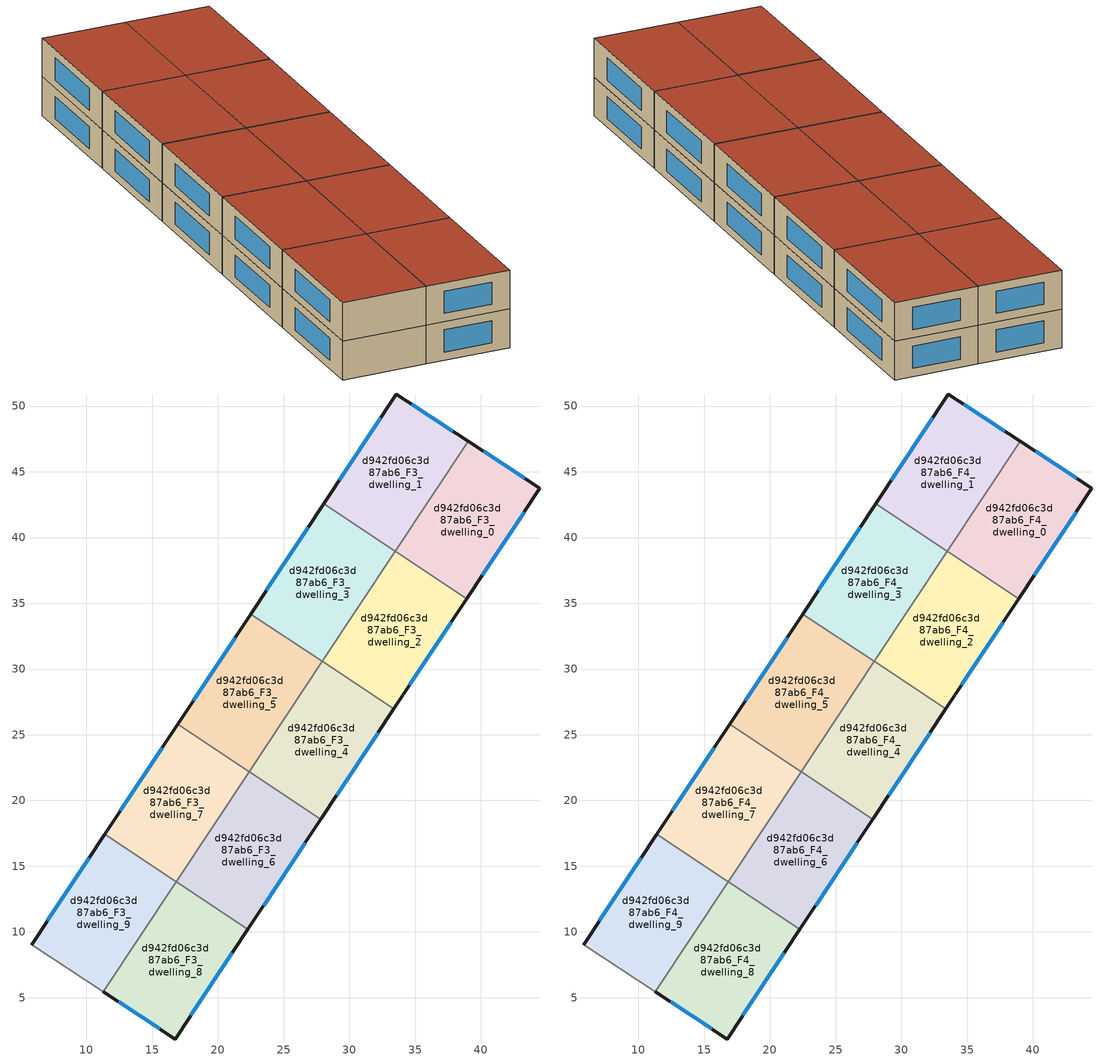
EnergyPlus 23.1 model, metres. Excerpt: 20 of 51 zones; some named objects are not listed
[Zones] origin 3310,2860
d942fd06c3d87ab6_F3_dwelling_0
 floor to d942fd06c3d87ab6_F2_dwelling_0 (EU_floor_Construction): 44.49,43.74 38.93,35.34 33.49,38.95 39.04,47.32 z9
 wall outside (EU_wall_Construction): 38.93,35.34 44.49,43.74 39.04,47.32 z9:12
 wall to d942fd06c3d87ab6_F3_dwelling_1 (EU_wall_Construction): 39.04,47.32 33.49,38.95 z9:12
 wall to d942fd06c3d87ab6_F3_dwelling_2 (EU_wall_Construction): 33.49,38.95 38.93,35.34 z9:12
 window (EU_Window_Construction): 43.33,44.51 40.21,46.56 / 40.12,37.14 43.3,41.94 z9.64:11.36
d942fd06c3d87ab6_F3_dwelling_1
 floor to d942fd06c3d87ab6_F2_dwelling_1 (EU_floor_Construction): 39.04,47.32 33.49,38.95 28.04,42.56 33.58,50.92 z9
 wall outside (EU_wall_Construction): 39.04,47.32 33.58,50.92 28.04,42.56 z9:12
 wall to d942fd06c3d87ab6_F3_dwelling_3 (EU_wall_Construction): 28.04,42.56 33.49,38.95 z9:12
 window (EU_Window_Construction): 37.87,48.09 34.75,50.15 / 32.39,49.13 29.23,44.35 z9.64:11.36
d942fd06c3d87ab6_F3_dwelling_2
 floor to d942fd06c3d87ab6_F2_dwelling_2 (EU_floor_Construction): 38.93,35.34 33.38,26.96 27.93,30.57 33.48,38.95 z9
 wall outside (EU_wall_Construction): 33.38,26.96 38.93,35.34 z9:12
 wall to d942fd06c3d87ab6_F3_dwelling_4 (EU_wall_Construction): 27.93,30.57 33.38,26.96 z9:12
 wall to d942fd06c3d87ab6_F3_dwelling_3 (EU_wall_Construction): 33.48,38.95 27.93,30.57 z9:12
 window (EU_Window_Construction): 34.57,28.76 37.74,33.55 z9.64:11.36
d942fd06c3d87ab6_F3_dwelling_3
 floor to d942fd06c3d87ab6_F2_dwelling_3 (EU_floor_Construction): 33.48,38.95 27.93,30.57 22.49,34.18 28.04,42.56 z9
 wall outside (EU_wall_Construction): 28.04,42.56 22.49,34.18 z9:12
 wall to d942fd06c3d87ab6_F3_dwelling_5 (EU_wall_Construction): 22.49,34.18 27.93,30.57 z9:12
 window (EU_Window_Construction): 26.85,40.76 23.68,35.98 z9.64:11.36
d942fd06c3d87ab6_F3_dwelling_4
 floor to d942fd06c3d87ab6_F2_dwelling_4 (EU_floor_Construction): 33.38,26.96 27.83,18.59 22.38,22.2 27.93,30.57 z9
 wall outside (EU_wall_Construction): 27.83,18.59 33.38,26.96 z9:12
 wall to d942fd06c3d87ab6_F3_dwelling_6 (EU_wall_Construction): 22.38,22.2 27.83,18.59 z9:12
 wall to d942fd06c3d87ab6_F3_dwelling_5 (EU_wall_Construction): 27.93,30.57 22.38,22.2 z9:12
 window (EU_Window_Construction): 29.02,20.38 32.19,25.17 z9.64:11.36
d942fd06c3d87ab6_F3_dwelling_5
 floor to d942fd06c3d87ab6_F2_dwelling_5 (EU_floor_Construction): 27.93,30.57 22.38,22.2 16.94,25.81 22.49,34.18 z9
 wall outside (EU_wall_Construction): 22.49,34.18 16.94,25.81 z9:12
 wall to d942fd06c3d87ab6_F3_dwelling_7 (EU_wall_Construction): 16.94,25.81 22.38,22.2 z9:12
 window (EU_Window_Construction): 21.3,32.39 18.13,27.6 z9.64:11.36
d942fd06c3d87ab6_F3_dwelling_6
 floor to d942fd06c3d87ab6_F2_dwelling_6 (EU_floor_Construction): 27.83,18.59 22.28,10.21 16.83,13.82 22.38,22.2 z9
 wall outside (EU_wall_Construction): 22.28,10.21 27.83,18.59 z9:12
 wall to d942fd06c3d87ab6_F3_dwelling_8 (EU_wall_Construction): 16.83,13.82 22.28,10.21 z9:12
 wall to d942fd06c3d87ab6_F3_dwelling_7 (EU_wall_Construction): 22.38,22.2 16.83,13.82 z9:12
 window (EU_Window_Construction): 23.47,12.01 26.64,16.8 z9.64:11.36
d942fd06c3d87ab6_F3_dwelling_7
 floor to d942fd06c3d87ab6_F2_dwelling_7 (EU_floor_Construction): 22.38,22.2 16.83,13.82 11.39,17.43 16.94,25.81 z9
 wall outside (EU_wall_Construction): 16.94,25.81 11.39,17.43 z9:12
 wall to d942fd06c3d87ab6_F3_dwelling_9 (EU_wall_Construction): 11.39,17.43 16.83,13.83 z9:12
 window (EU_Window_Construction): 15.75,24.01 12.57,19.23 z9.64:11.36
d942fd06c3d87ab6_F3_dwelling_8
 floor to d942fd06c3d87ab6_F2_dwelling_8 (EU_floor_Construction): 22.28,10.21 16.74,1.86 11.28,5.45 16.83,13.82 z9
 wall outside (EU_wall_Construction): 11.28,5.45 16.74,1.86 22.28,10.21 z9:12
 wall to d942fd06c3d87ab6_F3_dwelling_9 (EU_wall_Construction): 16.83,13.83 11.28,5.45 z9:12
 window (EU_Window_Construction): 17.93,3.65 21.09,8.43 / 12.45,4.68 15.57,2.63 z9.64:11.36
d942fd06c3d87ab6_F3_dwelling_9
 floor to d942fd06c3d87ab6_F2_dwelling_9 (EU_floor_Construction): 16.83,13.83 11.28,5.45 5.82,9.04 11.39,17.43 z9
 wall outside (EU_wall_Construction): 11.39,17.43 5.82,9.04 z9:12
 wall adiabatic (EU_wall_Construction): 5.82,9.04 11.28,5.45 z9:12
 window (EU_Window_Construction): 10.19,15.64 7.01,10.84 z9.64:11.36
d942fd06c3d87ab6_F4_dwelling_0
 floor to d942fd06c3d87ab6_F3_dwelling_0 (EU_floor_Construction): 44.49,43.74 38.93,35.34 33.49,38.95 39.04,47.32 z12
 wall outside (EU_wall_Construction): 38.93,35.34 44.49,43.74 39.04,47.32 z12:15
 wall to d942fd06c3d87ab6_F4_dwelling_1 (EU_wall_Construction): 39.04,47.32 33.49,38.95 z12:15
 wall to d942fd06c3d87ab6_F4_dwelling_2 (EU_wall_Construction): 33.49,38.95 38.93,35.34 z12:15
 window (EU_Window_Construction): 43.33,44.51 40.21,46.56 / 40.12,37.14 43.3,41.94 z12.64:14.36
 roof outside (EU_roof_Construction): 38.93,35.34 44.49,43.74 39.04,47.32 33.49,38.95 z15
d942fd06c3d87ab6_F4_dwelling_1
 floor to d942fd06c3d87ab6_F3_dwelling_1 (EU_floor_Construction): 39.04,47.32 33.49,38.95 28.04,42.56 33.58,50.92 z12
 wall outside (EU_wall_Construction): 39.04,47.32 33.58,50.92 28.04,42.56 z12:15
 wall to d942fd06c3d87ab6_F4_dwelling_3 (EU_wall_Construction): 28.04,42.56 33.49,38.95 z12:15
 window (EU_Window_Construction): 37.87,48.09 34.75,50.15 / 32.39,49.13 29.23,44.35 z12.64:14.36
 roof outside (EU_roof_Construction): 33.49,38.95 39.04,47.32 33.58,50.92 28.04,42.56 z15
d942fd06c3d87ab6_F4_dwelling_2
 floor to d942fd06c3d87ab6_F3_dwelling_2 (EU_floor_Construction): 38.93,35.34 33.38,26.96 27.93,30.57 33.48,38.95 z12
 wall outside (EU_wall_Construction): 33.38,26.96 38.93,35.34 z12:15
 wall to d942fd06c3d87ab6_F4_dwelling_4 (EU_wall_Construction): 27.93,30.57 33.38,26.96 z12:15
 wall to d942fd06c3d87ab6_F4_dwelling_3 (EU_wall_Construction): 33.48,38.95 27.93,30.57 z12:15
 window (EU_Window_Construction): 34.57,28.76 37.74,33.55 z12.64:14.36
 roof outside (EU_roof_Construction): 33.38,26.96 38.93,35.34 33.48,38.95 27.93,30.57 z15
d942fd06c3d87ab6_F4_dwelling_3
 floor to d942fd06c3d87ab6_F3_dwelling_3 (EU_floor_Construction): 33.48,38.95 27.93,30.57 22.49,34.18 28.04,42.56 z12
 wall outside (EU_wall_Construction): 28.04,42.56 22.49,34.18 z12:15
 wall to d942fd06c3d87ab6_F4_dwelling_5 (EU_wall_Construction): 22.49,34.18 27.93,30.57 z12:15
 window (EU_Window_Construction): 26.85,40.76 23.68,35.98 z12.64:14.36
 roof outside (EU_roof_Construction): 27.93,30.57 33.48,38.95 28.04,42.56 22.49,34.18 z15
d942fd06c3d87ab6_F4_dwelling_4
 floor to d942fd06c3d87ab6_F3_dwelling_4 (EU_floor_Construction): 33.38,26.96 27.83,18.59 22.38,22.2 27.93,30.57 z12
 wall outside (EU_wall_Construction): 27.83,18.59 33.38,26.96 z12:15
 wall to d942fd06c3d87ab6_F4_dwelling_6 (EU_wall_Construction): 22.38,22.2 27.83,18.59 z12:15
 wall to d942fd06c3d87ab6_F4_dwelling_5 (EU_wall_Construction): 27.93,30.57 22.38,22.2 z12:15
 window (EU_Window_Construction): 29.02,20.38 32.19,25.17 z12.64:14.36
 roof outside (EU_roof_Construction): 27.83,18.59 33.38,26.96 27.93,30.57 22.38,22.2 z15
d942fd06c3d87ab6_F4_dwelling_5
 floor to d942fd06c3d87ab6_F3_dwelling_5 (EU_floor_Construction): 27.93,30.57 22.38,22.2 16.94,25.81 22.49,34.18 z12
 wall outside (EU_wall_Construction): 22.49,34.18 16.94,25.81 z12:15
 wall to d942fd06c3d87ab6_F4_dwelling_7 (EU_wall_Construction): 16.94,25.81 22.38,22.2 z12:15
 window (EU_Window_Construction): 21.3,32.39 18.13,27.6 z12.64:14.36
 roof outside (EU_roof_Construction): 22.38,22.2 27.93,30.57 22.49,34.18 16.94,25.81 z15
d942fd06c3d87ab6_F4_dwelling_6
 floor to d942fd06c3d87ab6_F3_dwelling_6 (EU_floor_Construction): 27.83,18.59 22.28,10.21 16.83,13.82 22.38,22.2 z12
 wall outside (EU_wall_Construction): 22.28,10.21 27.83,18.59 z12:15
 wall to d942fd06c3d87ab6_F4_dwelling_8 (EU_wall_Construction): 16.83,13.82 22.28,10.21 z12:15
 wall to d942fd06c3d87ab6_F4_dwelling_7 (EU_wall_Construction): 22.38,22.2 16.83,13.82 z12:15
 window (EU_Window_Construction): 23.47,12.01 26.64,16.8 z12.64:14.36
 roof outside (EU_roof_Construction): 22.28,10.21 27.83,18.59 22.38,22.2 16.83,13.82 z15
d942fd06c3d87ab6_F4_dwelling_7
 floor to d942fd06c3d87ab6_F3_dwelling_7 (EU_floor_Construction): 22.38,22.2 16.83,13.82 11.39,17.43 16.94,25.81 z12
 wall outside (EU_wall_Construction): 16.94,25.81 11.39,17.43 z12:15
 wall to d942fd06c3d87ab6_F4_dwelling_9 (EU_wall_Construction): 11.39,17.43 16.83,13.83 z12:15
 window (EU_Window_Construction): 15.75,24.01 12.57,19.23 z12.64:14.36
 roof outside (EU_roof_Construction): 16.83,13.82 22.38,22.2 16.94,25.81 11.39,17.43 z15
d942fd06c3d87ab6_F4_dwelling_8
 floor to d942fd06c3d87ab6_F3_dwelling_8 (EU_floor_Construction): 22.28,10.21 16.74,1.86 11.28,5.45 16.83,13.82 z12
 wall outside (EU_wall_Construction): 11.28,5.45 16.74,1.86 22.28,10.21 z12:15
 wall to d942fd06c3d87ab6_F4_dwelling_9 (EU_wall_Construction): 16.83,13.83 11.28,5.45 z12:15
 window (EU_Window_Construction): 17.93,3.65 21.09,8.43 / 12.45,4.68 15.57,2.63 z12.64:14.36
 roof outside (EU_roof_Construction): 16.74,1.86 22.28,10.21 16.83,13.82 11.28,5.45 z15
d942fd06c3d87ab6_F4_dwelling_9
 floor to d942fd06c3d87ab6_F3_dwelling_9 (EU_floor_Construction): 16.83,13.83 11.28,5.45 5.82,9.04 11.39,17.43 z12
 wall outside (EU_wall_Construction): 11.39,17.43 5.82,9.04 z12:15
 wall adiabatic (EU_wall_Construction): 5.82,9.04 11.28,5.45 z12:15
 window (EU_Window_Construction): 10.19,15.64 7.01,10.84 z12.64:14.36
 roof outside (EU_roof_Construction): 11.28,5.45 16.83,13.83 11.39,17.43 5.82,9.04 z15
[Building]
EU S2 Campaign: North Axis=0; Terrain=City; Solar Distribution=FullExterior
[Site:Location]
Yerevan-Zvartnots.Intl.AP: Latitude=40.15; Longitude=44.383; Time Zone=4; Elevation=854
[SizingPeriod:WeatherFileDays]
AnnualSizingPeriod: Begin Month=1; Begin Day of Month=1; End Month=12; End Day of Month=31; Day of Week for Start Day=Monday; Use Weather File Daylight Saving Period=No; Use Weather File Rain and Snow Indicators=No
[MATERIAL]
EU_InternalMass_Material: Roughness=MediumRough; Thickness=0.1; Conductivity=1; Density=1800; Specific Heat=900; Thermal Absorptance=0.9; Solar Absorptance=0.7; Visible Absorptance=0.7
[MATERIAL:NOMASS] Roughness=MediumRough; Thermal Absorptance=0.9; Solar Absorptance=0.7; Visible Absorptance=0.7
Name | Thermal Resistance
EU_wall_NoMass | 1.05043
EU_roof_NoMass | 1.45357
EU_floor_NoMass | 0.478065
[WINDOWMATERIAL:SIMPLEGLAZINGSYSTEM]
EU_Window_SimpleGlazing: UFactor=2.5566; Solar Heat Gain Coefficient=0.75; Visible Transmittance=0.75
[CONSTRUCTION]
EU_wall_Construction: EU_wall_NoMass
EU_roof_Construction: EU_roof_NoMass
EU_floor_Construction: EU_floor_NoMass
EU_Window_Construction: EU_Window_SimpleGlazing
EU_InternalMass_Construction: EU_InternalMass_Material
[ZONE] Type=1; Multiplier=1; Ceiling Height=autocalculate; Floor Area=autocalculate; Part of Total Floor Area=Yes
Name | Volume
d942fd06c3d87ab6_F3_dwelling_0; d942fd06c3d87ab6_F4_dwelling_0 | 196.934
d942fd06c3d87ab6_F3_dwelling_1; d942fd06c3d87ab6_F4_dwelling_1 | 196.922
d942fd06c3d87ab6_F3_dwelling_2; d942fd06c3d87ab6_F4_dwelling_2 | 196.948
d942fd06c3d87ab6_F3_dwelling_3; d942fd06c3d87ab6_F4_dwelling_3 | 196.917
d942fd06c3d87ab6_F3_dwelling_4; d942fd06c3d87ab6_F4_dwelling_4 | 196.92
d942fd06c3d87ab6_F3_dwelling_5; d942fd06c3d87ab6_F4_dwelling_5 | 196.938
d942fd06c3d87ab6_F3_dwelling_6; d942fd06c3d87ab6_F4_dwelling_6 | 196.928
d942fd06c3d87ab6_F3_dwelling_7; d942fd06c3d87ab6_F4_dwelling_7 | 196.93
d942fd06c3d87ab6_F3_dwelling_8; d942fd06c3d87ab6_F4_dwelling_8 | 196.817
d942fd06c3d87ab6_F3_dwelling_9; d942fd06c3d87ab6_F4_dwelling_9 | 196.925
[INTERNALMASS] Construction=EU_InternalMass_Construction
Name | Zone or ZoneList | Surface Area
d942fd06c3d87ab6_F3_dwelling_0_EU_InternalMass | d942fd06c3d87ab6_F3_dwelling_0 | 65.6424
d942fd06c3d87ab6_F3_dwelling_1_EU_InternalMass | d942fd06c3d87ab6_F3_dwelling_1 | 65.6416
d942fd06c3d87ab6_F3_dwelling_2_EU_InternalMass | d942fd06c3d87ab6_F3_dwelling_2 | 65.6485
d942fd06c3d87ab6_F3_dwelling_3_EU_InternalMass | d942fd06c3d87ab6_F3_dwelling_3 | 65.641
d942fd06c3d87ab6_F3_dwelling_4_EU_InternalMass | d942fd06c3d87ab6_F3_dwelling_4 | 65.6373
d942fd06c3d87ab6_F3_dwelling_5_EU_InternalMass | d942fd06c3d87ab6_F3_dwelling_5 | 65.6427
d942fd06c3d87ab6_F3_dwelling_6_EU_InternalMass | d942fd06c3d87ab6_F3_dwelling_6 | 65.644
d942fd06c3d87ab6_F3_dwelling_7_EU_InternalMass | d942fd06c3d87ab6_F3_dwelling_7 | 65.641
d942fd06c3d87ab6_F3_dwelling_8_EU_InternalMass | d942fd06c3d87ab6_F3_dwelling_8 | 65.6537
d942fd06c3d87ab6_F3_dwelling_9_EU_InternalMass | d942fd06c3d87ab6_F3_dwelling_9 | 65.6407
d942fd06c3d87ab6_F4_dwelling_0_EU_InternalMass | d942fd06c3d87ab6_F4_dwelling_0 | 65.6424
d942fd06c3d87ab6_F4_dwelling_1_EU_InternalMass | d942fd06c3d87ab6_F4_dwelling_1 | 65.6416
d942fd06c3d87ab6_F4_dwelling_2_EU_InternalMass | d942fd06c3d87ab6_F4_dwelling_2 | 65.6485
d942fd06c3d87ab6_F4_dwelling_3_EU_InternalMass | d942fd06c3d87ab6_F4_dwelling_3 | 65.641
d942fd06c3d87ab6_F4_dwelling_4_EU_InternalMass | d942fd06c3d87ab6_F4_dwelling_4 | 65.6373
d942fd06c3d87ab6_F4_dwelling_5_EU_InternalMass | d942fd06c3d87ab6_F4_dwelling_5 | 65.6427
d942fd06c3d87ab6_F4_dwelling_6_EU_InternalMass | d942fd06c3d87ab6_F4_dwelling_6 | 65.644
d942fd06c3d87ab6_F4_dwelling_7_EU_InternalMass | d942fd06c3d87ab6_F4_dwelling_7 | 65.641
d942fd06c3d87ab6_F4_dwelling_8_EU_InternalMass | d942fd06c3d87ab6_F4_dwelling_8 | 65.6537
d942fd06c3d87ab6_F4_dwelling_9_EU_InternalMass | d942fd06c3d87ab6_F4_dwelling_9 | 65.6407
[OTHEREQUIPMENT] Fuel Type=Electricity; Design Level Calculation Method=Watts/Area; Power per Zone Floor Area=1; Fraction Latent=0; Fraction Radiant=0; Fraction Lost=0; Carbon Dioxide Generation Rate=0; EndUse Subcategory=EU_Step8_InternalGains
Name | Zone or ZoneList or Space or SpaceList | Schedule
EU_Step8_InternalGain_d942fd06c3d87ab6_F3_dwelling_0_f000 | d942fd06c3d87ab6_F3_dwelling_0 | EU_Step8_GainSchedule_d942fd06c3d87ab6_F3_dwelling_0_f000
EU_Step8_InternalGain_d942fd06c3d87ab6_F3_dwelling_1_f000 | d942fd06c3d87ab6_F3_dwelling_1 | EU_Step8_GainSchedule_d942fd06c3d87ab6_F3_dwelling_1_f000
EU_Step8_InternalGain_d942fd06c3d87ab6_F3_dwelling_2_f000 | d942fd06c3d87ab6_F3_dwelling_2 | EU_Step8_GainSchedule_d942fd06c3d87ab6_F3_dwelling_2_f000
EU_Step8_InternalGain_d942fd06c3d87ab6_F3_dwelling_3_f000 | d942fd06c3d87ab6_F3_dwelling_3 | EU_Step8_GainSchedule_d942fd06c3d87ab6_F3_dwelling_3_f000
EU_Step8_InternalGain_d942fd06c3d87ab6_F3_dwelling_4_f000 | d942fd06c3d87ab6_F3_dwelling_4 | EU_Step8_GainSchedule_d942fd06c3d87ab6_F3_dwelling_4_f000
EU_Step8_InternalGain_d942fd06c3d87ab6_F3_dwelling_5_f000 | d942fd06c3d87ab6_F3_dwelling_5 | EU_Step8_GainSchedule_d942fd06c3d87ab6_F3_dwelling_5_f000
EU_Step8_InternalGain_d942fd06c3d87ab6_F3_dwelling_6_f000 | d942fd06c3d87ab6_F3_dwelling_6 | EU_Step8_GainSchedule_d942fd06c3d87ab6_F3_dwelling_6_f000
EU_Step8_InternalGain_d942fd06c3d87ab6_F3_dwelling_7_f000 | d942fd06c3d87ab6_F3_dwelling_7 | EU_Step8_GainSchedule_d942fd06c3d87ab6_F3_dwelling_7_f000
EU_Step8_InternalGain_d942fd06c3d87ab6_F3_dwelling_8_f000 | d942fd06c3d87ab6_F3_dwelling_8 | EU_Step8_GainSchedule_d942fd06c3d87ab6_F3_dwelling_8_f000
EU_Step8_InternalGain_d942fd06c3d87ab6_F3_dwelling_9_f000 | d942fd06c3d87ab6_F3_dwelling_9 | EU_Step8_GainSchedule_d942fd06c3d87ab6_F3_dwelling_9_f000
EU_Step8_InternalGain_d942fd06c3d87ab6_F4_dwelling_0_f000 | d942fd06c3d87ab6_F4_dwelling_0 | EU_Step8_GainSchedule_d942fd06c3d87ab6_F4_dwelling_0_f000
EU_Step8_InternalGain_d942fd06c3d87ab6_F4_dwelling_1_f000 | d942fd06c3d87ab6_F4_dwelling_1 | EU_Step8_GainSchedule_d942fd06c3d87ab6_F4_dwelling_1_f000
EU_Step8_InternalGain_d942fd06c3d87ab6_F4_dwelling_2_f000 | d942fd06c3d87ab6_F4_dwelling_2 | EU_Step8_GainSchedule_d942fd06c3d87ab6_F4_dwelling_2_f000
EU_Step8_InternalGain_d942fd06c3d87ab6_F4_dwelling_3_f000 | d942fd06c3d87ab6_F4_dwelling_3 | EU_Step8_GainSchedule_d942fd06c3d87ab6_F4_dwelling_3_f000
EU_Step8_InternalGain_d942fd06c3d87ab6_F4_dwelling_4_f000 | d942fd06c3d87ab6_F4_dwelling_4 | EU_Step8_GainSchedule_d942fd06c3d87ab6_F4_dwelling_4_f000
EU_Step8_InternalGain_d942fd06c3d87ab6_F4_dwelling_5_f000 | d942fd06c3d87ab6_F4_dwelling_5 | EU_Step8_GainSchedule_d942fd06c3d87ab6_F4_dwelling_5_f000
EU_Step8_InternalGain_d942fd06c3d87ab6_F4_dwelling_6_f000 | d942fd06c3d87ab6_F4_dwelling_6 | EU_Step8_GainSchedule_d942fd06c3d87ab6_F4_dwelling_6_f000
EU_Step8_InternalGain_d942fd06c3d87ab6_F4_dwelling_7_f000 | d942fd06c3d87ab6_F4_dwelling_7 | EU_Step8_GainSchedule_d942fd06c3d87ab6_F4_dwelling_7_f000
EU_Step8_InternalGain_d942fd06c3d87ab6_F4_dwelling_8_f000 | d942fd06c3d87ab6_F4_dwelling_8 | EU_Step8_GainSchedule_d942fd06c3d87ab6_F4_dwelling_8_f000
EU_Step8_InternalGain_d942fd06c3d87ab6_F4_dwelling_9_f000 | d942fd06c3d87ab6_F4_dwelling_9 | EU_Step8_GainSchedule_d942fd06c3d87ab6_F4_dwelling_9_f000
[ZONEVENTILATION:DESIGNFLOWRATE] Schedule=EU_AlwaysOn; Design Flow Rate Calculation Method=AirChanges/Hour; Air Changes per Hour=0.557805; Ventilation Type=Natural; Fan Pressure Rise=0; Fan Total Efficiency=1; Constant Term Coefficient=1; Temperature Term Coefficient=0; Velocity Term Coefficient=0; Velocity Squared Term Coefficient=0; Minimum Indoor Temperature=-100; Maximum Indoor Temperature=100; Delta Temperature=-100; Minimum Outdoor Temperature=-100; Maximum Outdoor Temperature=100; Maximum Wind Speed=40
Name | Zone or ZoneList or Space or SpaceList
EU_ConstantAir_d942fd06c3d87ab6_F3_dwelling_0 | d942fd06c3d87ab6_F3_dwelling_0
EU_ConstantAir_d942fd06c3d87ab6_F3_dwelling_1 | d942fd06c3d87ab6_F3_dwelling_1
EU_ConstantAir_d942fd06c3d87ab6_F3_dwelling_2 | d942fd06c3d87ab6_F3_dwelling_2
EU_ConstantAir_d942fd06c3d87ab6_F3_dwelling_3 | d942fd06c3d87ab6_F3_dwelling_3
EU_ConstantAir_d942fd06c3d87ab6_F3_dwelling_4 | d942fd06c3d87ab6_F3_dwelling_4
EU_ConstantAir_d942fd06c3d87ab6_F3_dwelling_5 | d942fd06c3d87ab6_F3_dwelling_5
EU_ConstantAir_d942fd06c3d87ab6_F3_dwelling_6 | d942fd06c3d87ab6_F3_dwelling_6
EU_ConstantAir_d942fd06c3d87ab6_F3_dwelling_7 | d942fd06c3d87ab6_F3_dwelling_7
EU_ConstantAir_d942fd06c3d87ab6_F3_dwelling_8 | d942fd06c3d87ab6_F3_dwelling_8
EU_ConstantAir_d942fd06c3d87ab6_F3_dwelling_9 | d942fd06c3d87ab6_F3_dwelling_9
EU_ConstantAir_d942fd06c3d87ab6_F4_dwelling_0 | d942fd06c3d87ab6_F4_dwelling_0
EU_ConstantAir_d942fd06c3d87ab6_F4_dwelling_1 | d942fd06c3d87ab6_F4_dwelling_1
EU_ConstantAir_d942fd06c3d87ab6_F4_dwelling_2 | d942fd06c3d87ab6_F4_dwelling_2
EU_ConstantAir_d942fd06c3d87ab6_F4_dwelling_3 | d942fd06c3d87ab6_F4_dwelling_3
EU_ConstantAir_d942fd06c3d87ab6_F4_dwelling_4 | d942fd06c3d87ab6_F4_dwelling_4
EU_ConstantAir_d942fd06c3d87ab6_F4_dwelling_5 | d942fd06c3d87ab6_F4_dwelling_5
EU_ConstantAir_d942fd06c3d87ab6_F4_dwelling_6 | d942fd06c3d87ab6_F4_dwelling_6
EU_ConstantAir_d942fd06c3d87ab6_F4_dwelling_7 | d942fd06c3d87ab6_F4_dwelling_7
EU_ConstantAir_d942fd06c3d87ab6_F4_dwelling_8 | d942fd06c3d87ab6_F4_dwelling_8
EU_ConstantAir_d942fd06c3d87ab6_F4_dwelling_9 | d942fd06c3d87ab6_F4_dwelling_9
[HVACTEMPLATE:ZONE:IDEALLOADSAIRSYSTEM] System Availability Schedule=EU_AlwaysOn; Maximum Heating Supply Air Temperature=50; Minimum Cooling Supply Air Temperature=13; Maximum Heating Supply Air Humidity Ratio=0.0156; Minimum Cooling Supply Air Humidity Ratio=0.0077; Heating Limit=NoLimit; Cooling Limit=NoLimit; Heating Availability Schedule=EU_AlwaysOn; Cooling Availability Schedule=EU_CoolingOff; Dehumidification Control Type=ConstantSensibleHeatRatio; Cooling Sensible Heat Ratio=0.7; Dehumidification Setpoint=60; Humidification Control Type=None; Humidification Setpoint=30; Outdoor Air Method=None; Outdoor Air Flow Rate per Person=0.00944; Outdoor Air Flow Rate per Zone Floor Area=0; Outdoor Air Flow Rate per Zone=0; Demand Controlled Ventilation Type=None; Outdoor Air Economizer Type=NoEconomizer; Heat Recovery Type=None; Sensible Heat Recovery Effectiveness=0.7; Latent Heat Recovery Effectiveness=0.65
Name | Template Thermostat
d942fd06c3d87ab6_F3_dwelling_0 | EU_HeatOnly_d942fd06c3d87ab6_F3_dwelling_0
d942fd06c3d87ab6_F3_dwelling_1 | EU_HeatOnly_d942fd06c3d87ab6_F3_dwelling_1
d942fd06c3d87ab6_F3_dwelling_2 | EU_HeatOnly_d942fd06c3d87ab6_F3_dwelling_2
d942fd06c3d87ab6_F3_dwelling_3 | EU_HeatOnly_d942fd06c3d87ab6_F3_dwelling_3
d942fd06c3d87ab6_F3_dwelling_4 | EU_HeatOnly_d942fd06c3d87ab6_F3_dwelling_4
d942fd06c3d87ab6_F3_dwelling_5 | EU_HeatOnly_d942fd06c3d87ab6_F3_dwelling_5
d942fd06c3d87ab6_F3_dwelling_6 | EU_HeatOnly_d942fd06c3d87ab6_F3_dwelling_6
d942fd06c3d87ab6_F3_dwelling_7 | EU_HeatOnly_d942fd06c3d87ab6_F3_dwelling_7
d942fd06c3d87ab6_F3_dwelling_8 | EU_HeatOnly_d942fd06c3d87ab6_F3_dwelling_8
d942fd06c3d87ab6_F3_dwelling_9 | EU_HeatOnly_d942fd06c3d87ab6_F3_dwelling_9
d942fd06c3d87ab6_F4_dwelling_0 | EU_HeatOnly_d942fd06c3d87ab6_F4_dwelling_0
d942fd06c3d87ab6_F4_dwelling_1 | EU_HeatOnly_d942fd06c3d87ab6_F4_dwelling_1
d942fd06c3d87ab6_F4_dwelling_2 | EU_HeatOnly_d942fd06c3d87ab6_F4_dwelling_2
d942fd06c3d87ab6_F4_dwelling_3 | EU_HeatOnly_d942fd06c3d87ab6_F4_dwelling_3
d942fd06c3d87ab6_F4_dwelling_4 | EU_HeatOnly_d942fd06c3d87ab6_F4_dwelling_4
d942fd06c3d87ab6_F4_dwelling_5 | EU_HeatOnly_d942fd06c3d87ab6_F4_dwelling_5
d942fd06c3d87ab6_F4_dwelling_6 | EU_HeatOnly_d942fd06c3d87ab6_F4_dwelling_6
d942fd06c3d87ab6_F4_dwelling_7 | EU_HeatOnly_d942fd06c3d87ab6_F4_dwelling_7
d942fd06c3d87ab6_F4_dwelling_8 | EU_HeatOnly_d942fd06c3d87ab6_F4_dwelling_8
d942fd06c3d87ab6_F4_dwelling_9 | EU_HeatOnly_d942fd06c3d87ab6_F4_dwelling_9
[SIZING:ZONE] Zone Cooling Design Supply Air Temperature Input Method=SupplyAirTemperature; Zone Cooling Design Supply Air Temperature=13; Zone Heating Design Supply Air Temperature Input Method=SupplyAirTemperature; Zone Heating Design Supply Air Temperature=50; Zone Cooling Design Supply Air Humidity Ratio=0.008; Zone Heating Design Supply Air Humidity Ratio=0.008; Cooling Design Air Flow Method=DesignDay; Cooling Design Air Flow Rate=0; Cooling Minimum Air Flow per Zone Floor Area=0.000762; Cooling Minimum Air Flow=0; Cooling Minimum Air Flow Fraction=0.2; Heating Design Air Flow Method=DesignDay; Heating Design Air Flow Rate=0; Heating Maximum Air Flow per Zone Floor Area=0.002032; Heating Maximum Air Flow=0.141576; Heating Maximum Air Flow Fraction=0.3; Account for Dedicated Outdoor Air System=No; Dedicated Outdoor Air System Control Strategy=NeutralSupplyAir; Dedicated Outdoor Air Low Setpoint Temperature for Design=autosize; Dedicated Outdoor Air High Setpoint Temperature for Design=autosize; Zone Load Sizing Method=Sensible Load Only No Latent Load; Zone Latent Cooling Design Supply Air Humidity Ratio Input Method=HumidityRatioDifference; Zone Cooling Design Supply Air Humidity Ratio Difference=0.005; Zone Latent Heating Design Supply Air Humidity Ratio Input Method=HumidityRatioDifference; Zone Humidification Design Supply Air Humidity Ratio Difference=0.005
d942fd06c3d87ab6_F3_dwelling_0; d942fd06c3d87ab6_F3_dwelling_1; d942fd06c3d87ab6_F3_dwelling_2; d942fd06c3d87ab6_F3_dwelling_3; d942fd06c3d87ab6_F3_dwelling_4; d942fd06c3d87ab6_F3_dwelling_5; d942fd06c3d87ab6_F3_dwelling_6; d942fd06c3d87ab6_F3_dwelling_7; d942fd06c3d87ab6_F3_dwelling_8; d942fd06c3d87ab6_F3_dwelling_9; d942fd06c3d87ab6_F4_dwelling_0; d942fd06c3d87ab6_F4_dwelling_1; d942fd06c3d87ab6_F4_dwelling_2; d942fd06c3d87ab6_F4_dwelling_3; d942fd06c3d87ab6_F4_dwelling_4; d942fd06c3d87ab6_F4_dwelling_5; d942fd06c3d87ab6_F4_dwelling_6; d942fd06c3d87ab6_F4_dwelling_7; d942fd06c3d87ab6_F4_dwelling_8; d942fd06c3d87ab6_F4_dwelling_9
[SCHEDULE:CONSTANT]
Name | Hourly Value
EU_AlwaysOn | 1
EU_CoolingOff | 0
[SCHEDULE:FILE] Column Number=1; Rows to Skip at Top=0; Number of Hours of Data=8760; Column Separator=Comma; Interpolate to Timestep=No; Minutes per Item=60; Adjust Schedule for Daylight Savings=Yes
Name | File
EU_Step8_GainSchedule_d942fd06c3d87ab6_F3_dwelling_0_f000 | ../../schedules/d942fd06c3d87ab6/d942fd06c3d87ab6_F3_dwelling_0_f000_gain.csv
EU_Step8_GainSchedule_d942fd06c3d87ab6_F3_dwelling_1_f000 | ../../schedules/d942fd06c3d87ab6/d942fd06c3d87ab6_F3_dwelling_1_f000_gain.csv
EU_Step8_GainSchedule_d942fd06c3d87ab6_F3_dwelling_2_f000 | ../../schedules/d942fd06c3d87ab6/d942fd06c3d87ab6_F3_dwelling_2_f000_gain.csv
EU_Step8_GainSchedule_d942fd06c3d87ab6_F3_dwelling_3_f000 | ../../schedules/d942fd06c3d87ab6/d942fd06c3d87ab6_F3_dwelling_3_f000_gain.csv
EU_Step8_GainSchedule_d942fd06c3d87ab6_F3_dwelling_4_f000 | ../../schedules/d942fd06c3d87ab6/d942fd06c3d87ab6_F3_dwelling_4_f000_gain.csv
EU_Step8_GainSchedule_d942fd06c3d87ab6_F3_dwelling_5_f000 | ../../schedules/d942fd06c3d87ab6/d942fd06c3d87ab6_F3_dwelling_5_f000_gain.csv
EU_Step8_GainSchedule_d942fd06c3d87ab6_F3_dwelling_6_f000 | ../../schedules/d942fd06c3d87ab6/d942fd06c3d87ab6_F3_dwelling_6_f000_gain.csv
EU_Step8_GainSchedule_d942fd06c3d87ab6_F3_dwelling_7_f000 | ../../schedules/d942fd06c3d87ab6/d942fd06c3d87ab6_F3_dwelling_7_f000_gain.csv
EU_Step8_GainSchedule_d942fd06c3d87ab6_F3_dwelling_8_f000 | ../../schedules/d942fd06c3d87ab6/d942fd06c3d87ab6_F3_dwelling_8_f000_gain.csv
EU_Step8_GainSchedule_d942fd06c3d87ab6_F3_dwelling_9_f000 | ../../schedules/d942fd06c3d87ab6/d942fd06c3d87ab6_F3_dwelling_9_f000_gain.csv
EU_Step8_GainSchedule_d942fd06c3d87ab6_F4_dwelling_0_f000 | ../../schedules/d942fd06c3d87ab6/d942fd06c3d87ab6_F4_dwelling_0_f000_gain.csv
EU_Step8_GainSchedule_d942fd06c3d87ab6_F4_dwelling_1_f000 | ../../schedules/d942fd06c3d87ab6/d942fd06c3d87ab6_F4_dwelling_1_f000_gain.csv
EU_Step8_GainSchedule_d942fd06c3d87ab6_F4_dwelling_2_f000 | ../../schedules/d942fd06c3d87ab6/d942fd06c3d87ab6_F4_dwelling_2_f000_gain.csv
EU_Step8_GainSchedule_d942fd06c3d87ab6_F4_dwelling_3_f000 | ../../schedules/d942fd06c3d87ab6/d942fd06c3d87ab6_F4_dwelling_3_f000_gain.csv
EU_Step8_GainSchedule_d942fd06c3d87ab6_F4_dwelling_4_f000 | ../../schedules/d942fd06c3d87ab6/d942fd06c3d87ab6_F4_dwelling_4_f000_gain.csv
EU_Step8_GainSchedule_d942fd06c3d87ab6_F4_dwelling_5_f000 | ../../schedules/d942fd06c3d87ab6/d942fd06c3d87ab6_F4_dwelling_5_f000_gain.csv
EU_Step8_GainSchedule_d942fd06c3d87ab6_F4_dwelling_6_f000 | ../../schedules/d942fd06c3d87ab6/d942fd06c3d87ab6_F4_dwelling_6_f000_gain.csv
EU_Step8_GainSchedule_d942fd06c3d87ab6_F4_dwelling_7_f000 | ../../schedules/d942fd06c3d87ab6/d942fd06c3d87ab6_F4_dwelling_7_f000_gain.csv
EU_Step8_GainSchedule_d942fd06c3d87ab6_F4_dwelling_8_f000 | ../../schedules/d942fd06c3d87ab6/d942fd06c3d87ab6_F4_dwelling_8_f000_gain.csv
EU_Step8_GainSchedule_d942fd06c3d87ab6_F4_dwelling_9_f000 | ../../schedules/d942fd06c3d87ab6/d942fd06c3d87ab6_F4_dwelling_9_f000_gain.csv
